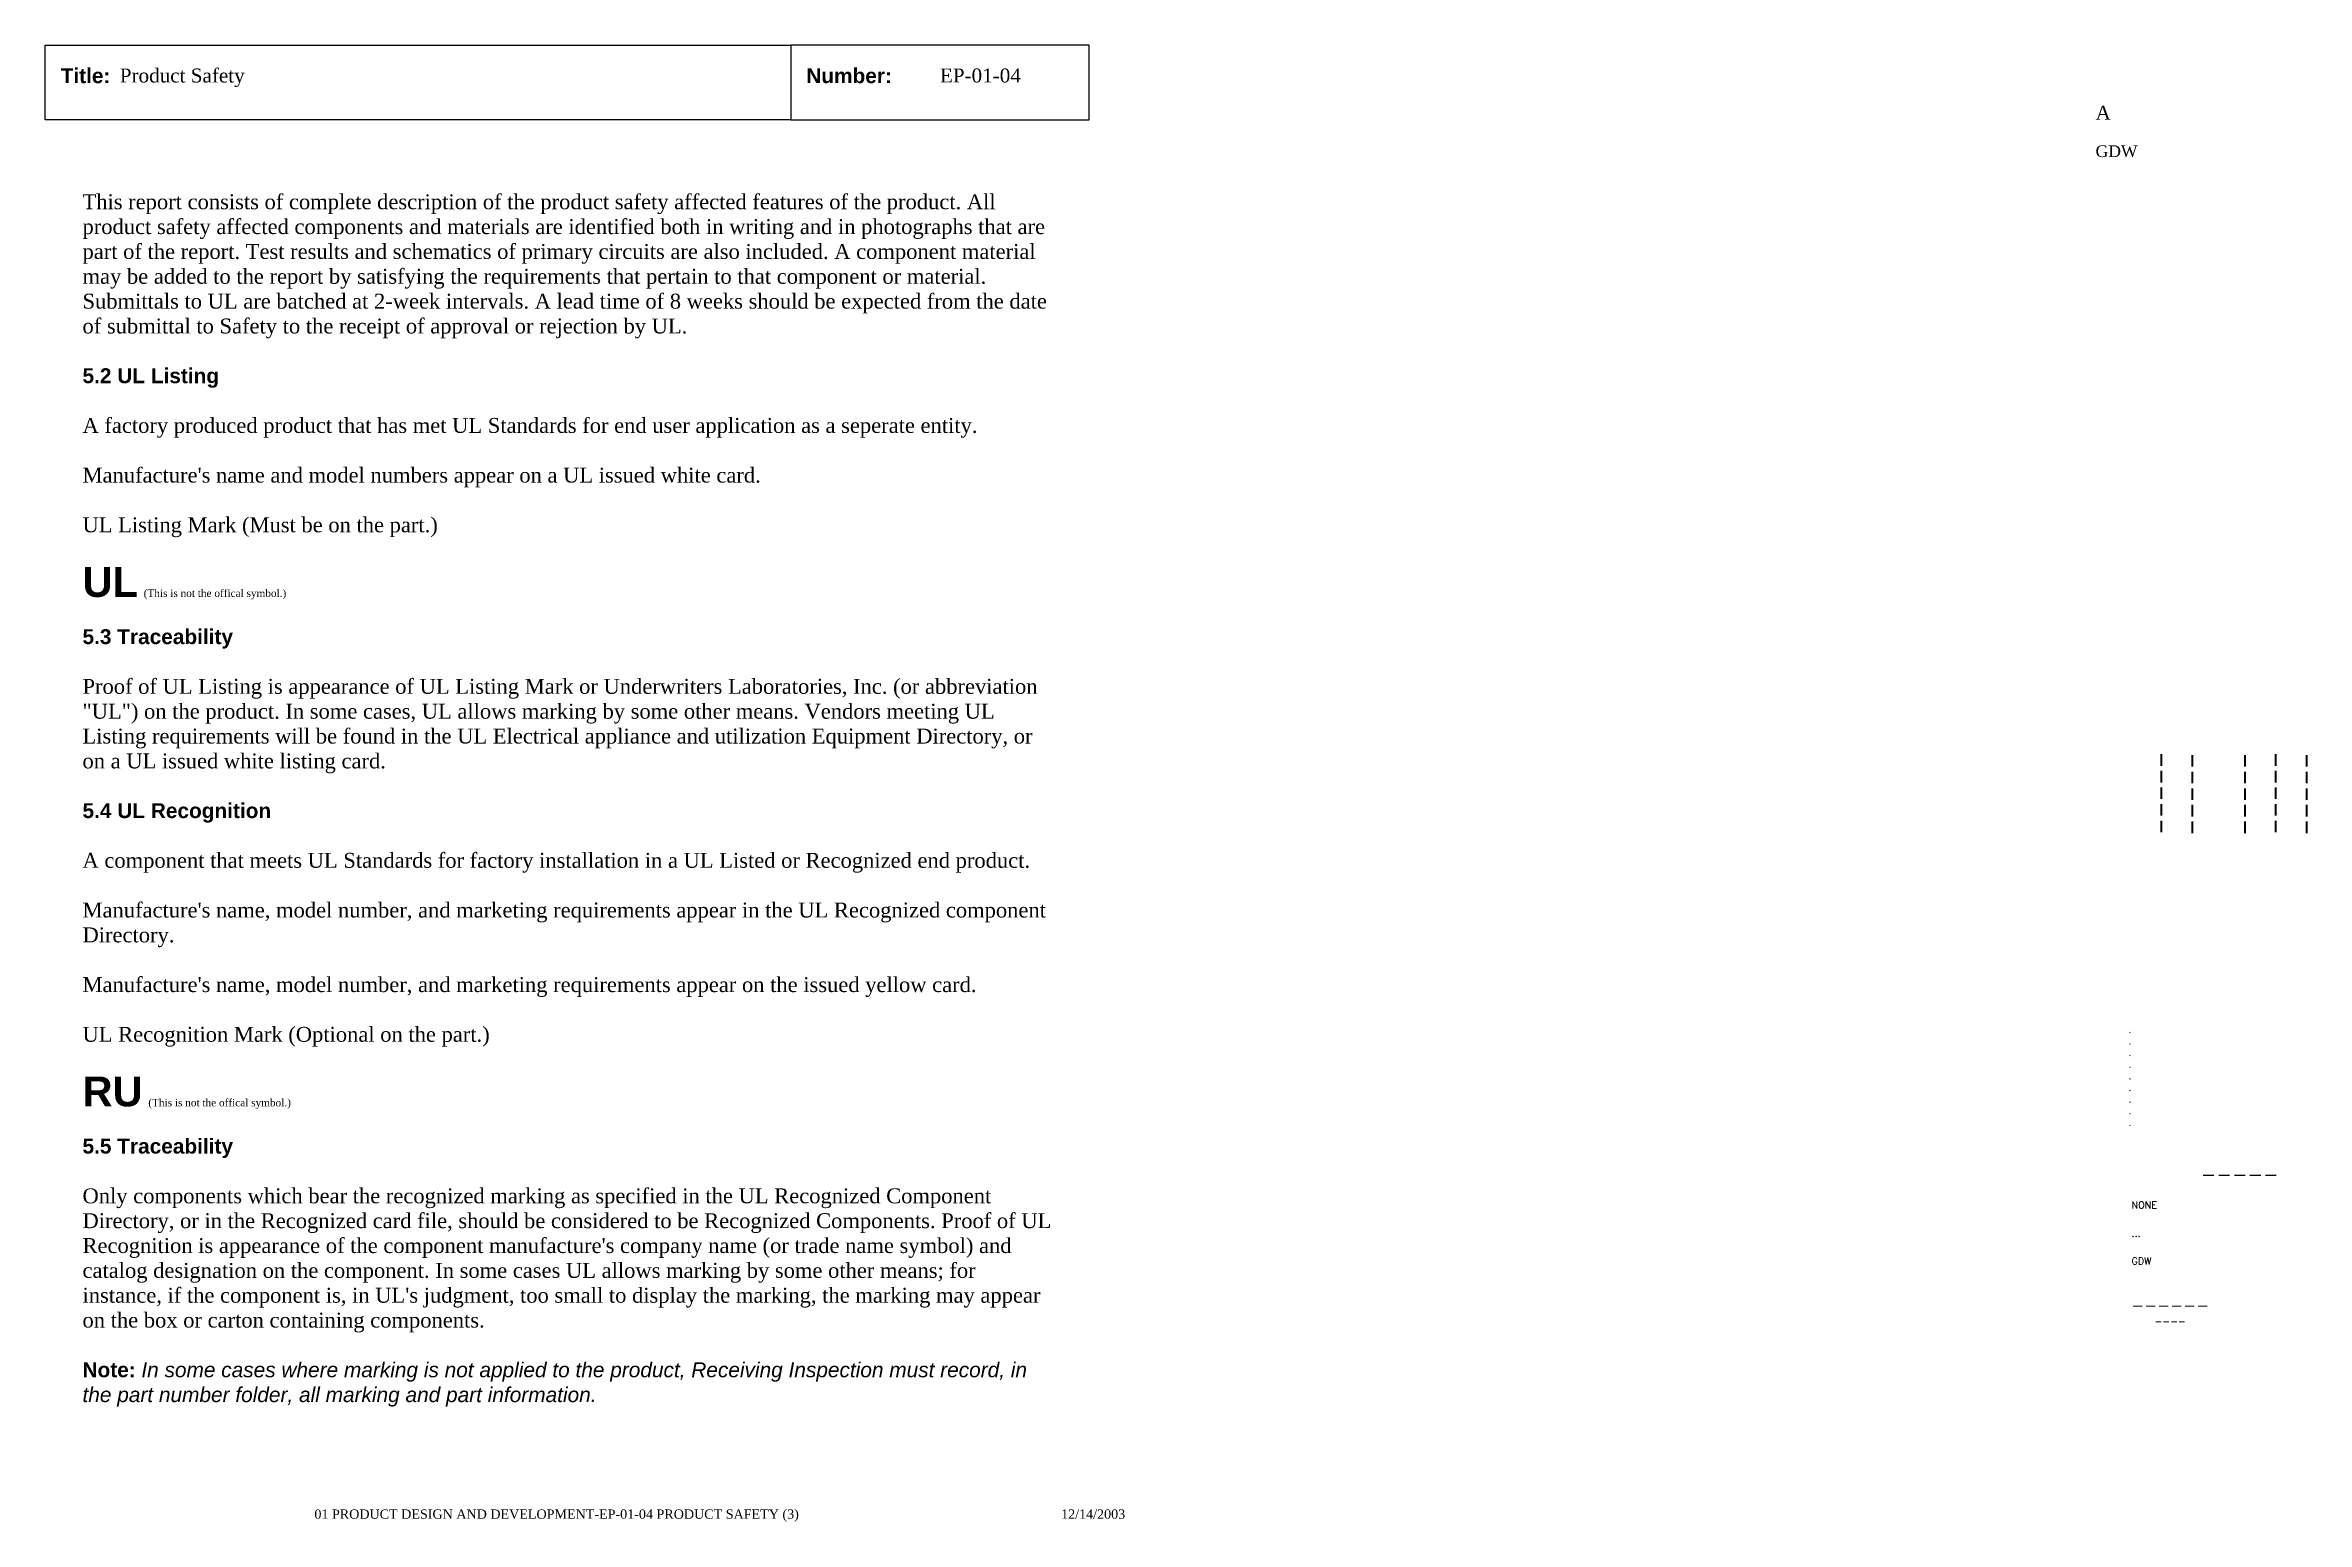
# Paper-space layout 'EP-01-04 Product Safety (3)' of a CAD drawing. Header units: inches. Extents: x 1 to 31.3, y 0.2 to 20.
import ezdxf
from ezdxf.enums import TextEntityAlignment as Align

# ---------------------------------------------------------------- set-up
doc = ezdxf.new("R2010")
doc.units = ezdxf.units.IN
doc.header["$MEASUREMENT"] = 0
doc.layers.add('TitleBlock_Attributes', color=40, linetype='Continuous', plot=False)
doc.layers.add('TitleBlock_Atts_Print', color=1, linetype='Continuous')
doc.styles.get("Standard").update_dxf_attribs({"font": 'simplex.shx'})
doc.styles.add('style1', font='TIMES.TTF')
doc.styles.add('styleAtt', font='TIMES.TTF')
doc.styles.add('TBBIGTEXT', font='complex.shx')

# ---------------------------------------------------------------- blocks, each defined once
blk = doc.blocks.new('Test1')
at = {"layer": 'TitleBlock_Attributes', "style": 'TBBIGTEXT', "width": 0.8}
for tag, p, height in [('SideLine1', (29.492, 9.408), 0.25), ('SideLine2', (29.906, 9.396), 0.25), ('SideLine3', (30.612, 9.396), 0.25), ('SideLine4', (31.026, 9.408), 0.25), ('SideLine5', (31.44, 9.396), 0.25), ('File-Layout', (28.803, 3.641), 0.125)]:
    blk.add_attdef(tag, p, '', height=height, rotation=90, dxfattribs=at)
at = {"layer": 'TitleBlock_Attributes'}
for tag, p, height in [('REV1', (28.947, 6.754), 0.0625), ('REV2', (28.947, 6.598), 0.0625), ('REV3', (28.947, 6.442), 0.0625), ('REV4', (28.947, 6.286), 0.0625), ('REV5', (28.947, 6.13), 0.0625), ('REV6', (28.947, 5.974), 0.0625), ('REV7', (28.947, 5.818), 0.0625), ('REV8', (28.947, 5.662), 0.0625), ('REV9', (28.947, 5.506), 0.0625), ('SCALE', (28.983, 4.394), 0.0938), ('INCHARGE', (28.983, 4.016), 0.0938), ('DRW', (28.983, 3.641), 0.0938)]:
    blk.add_attdef(tag, p, '', height=height, dxfattribs=at)
at = {"layer": 'TitleBlock_Attributes', "style": 'TBBIGTEXT'}
for tag, height, p in [('PROJNUM', 0.188, (30.434, 4.761)), ('DWG_NUM', 0.156, (31.168, 4.127)), ('CUSTOMER', 0.156, (29.501, 3.017)), ('LOCATION', 0.0938, (29.501, 2.835)), ('DESC_1', 0.188, (29.501, 2.412)), ('DESC_2', 0.188, (29.501, 2.1)), ('DESC_3', 0.188, (29.501, 1.787))]:
    blk.add_attdef(tag, text='', height=height, dxfattribs=at).set_placement(p, align=Align.CENTER)
at = {"layer": 'TitleBlock_Attributes'}
blk.add_attdef('DRW_DATE', text='', height=0.0938, dxfattribs=at).set_placement((31.149, 3.648), align=Align.CENTER)

psp = doc.layouts.new('EP-01-04 Product Safety (3)')

# ---------------------------------------------------------------- linework, layer by layer
for points in [[(1, 20), (11, 20), (11, 19), (1, 19)], [(11, 19), (15, 19), (15, 20), (11, 20)]]:
    psp.add_lwpolyline(points, close=True)

# ---------------------------------------------------------------- block references
ref = psp.add_blockref('Test1', (0, 0))
ref.add_attrib('CUSTOMER', '------', dxfattribs={"layer": 'TitleBlock_Attributes', "height": 0.1562, "style": 'TBBIGTEXT'}).set_placement((29.501, 3.017), align=Align.CENTER)
ref.add_attrib('LOCATION', '----', dxfattribs={"layer": 'TitleBlock_Attributes', "height": 0.0938, "style": 'TBBIGTEXT'}).set_placement((29.501, 2.835), align=Align.CENTER)
ref.add_attrib('DESC_1', 'Product Safety', (2, 19.5), dxfattribs={"layer": 'TitleBlock_Atts_Print', "height": 0.1875, "style": 'styleAtt'})
ref.add_attrib('DESC_2', 'EP-01-04', (13, 19.5), dxfattribs={"layer": 'TitleBlock_Atts_Print', "height": 0.1875, "style": 'styleAtt'})
ref.add_attrib('DESC_3', 'A', (28.5, 19), dxfattribs={"layer": 'TitleBlock_Attributes', "height": 0.188, "style": 'styleAtt'})
ref.add_attrib('PROJNUM', '-----', dxfattribs={"layer": 'TitleBlock_Attributes', "height": 0.1875, "style": 'TBBIGTEXT'}).set_placement((30.434, 4.761), align=Align.CENTER)
ref.add_attrib('DWG_NUM', 'GDW', (28.5, 18.5), dxfattribs={"layer": 'TitleBlock_Attributes', "height": 0.1562, "style": 'styleAtt'})
ref.add_attrib('DRW_DATE', '12/14/2003', dxfattribs={"layer": 'TitleBlock_Atts_Print', "height": 0.125, "style": 'styleAtt'}).set_placement((15.055, 0.232), align=Align.CENTER)
ref.add_attrib('DRW', 'GDW', (28.983, 3.641), dxfattribs={"layer": 'TitleBlock_Attributes', "height": 0.0938})
ref.add_attrib('INCHARGE', '...', (28.983, 4.016), dxfattribs={"layer": 'TitleBlock_Attributes', "height": 0.0938})
ref.add_attrib('SCALE', 'NONE', (28.983, 4.394), dxfattribs={"layer": 'TitleBlock_Attributes', "height": 0.0938})
ref.add_attrib('REV1', '.', (28.947, 6.754), dxfattribs={"layer": 'TitleBlock_Attributes', "height": 0.0625})
ref.add_attrib('REV2', '.', (28.947, 6.598), dxfattribs={"layer": 'TitleBlock_Attributes', "height": 0.0625})
ref.add_attrib('REV3', '.', (28.947, 6.442), dxfattribs={"layer": 'TitleBlock_Attributes', "height": 0.0625})
ref.add_attrib('REV4', '.', (28.947, 6.286), dxfattribs={"layer": 'TitleBlock_Attributes', "height": 0.0625})
ref.add_attrib('REV5', '.', (28.947, 6.13), dxfattribs={"layer": 'TitleBlock_Attributes', "height": 0.0625})
ref.add_attrib('REV6', '.', (28.947, 5.974), dxfattribs={"layer": 'TitleBlock_Attributes', "height": 0.0625})
ref.add_attrib('REV7', '.', (28.947, 5.818), dxfattribs={"layer": 'TitleBlock_Attributes', "height": 0.0625})
ref.add_attrib('REV8', '.', (28.947, 5.662), dxfattribs={"layer": 'TitleBlock_Attributes', "height": 0.0625})
ref.add_attrib('REV9', '.', (28.947, 5.506), dxfattribs={"layer": 'TitleBlock_Attributes', "height": 0.0625})
ref.add_attrib('SideLine1', '-----', (29.492, 9.408), dxfattribs={"layer": 'TitleBlock_Attributes', "height": 0.25, "rotation": 90, "style": 'TBBIGTEXT', "width": 0.8})
ref.add_attrib('SideLine2', '-----', (29.906, 9.396), dxfattribs={"layer": 'TitleBlock_Attributes', "height": 0.25, "rotation": 90, "style": 'TBBIGTEXT', "width": 0.8})
ref.add_attrib('SideLine3', '-----', (30.612, 9.396), dxfattribs={"layer": 'TitleBlock_Attributes', "height": 0.25, "rotation": 90, "style": 'TBBIGTEXT', "width": 0.8})
ref.add_attrib('SideLine4', '-----', (31.026, 9.408), dxfattribs={"layer": 'TitleBlock_Attributes', "height": 0.25, "rotation": 90, "style": 'TBBIGTEXT', "width": 0.8})
ref.add_attrib('SideLine5', '-----', (31.44, 9.396), dxfattribs={"layer": 'TitleBlock_Attributes', "height": 0.25, "rotation": 90, "style": 'TBBIGTEXT', "width": 0.8})
ref.add_attrib('File-Layout', '01 PRODUCT DESIGN AND DEVELOPMENT-EP-01-04 PRODUCT SAFETY (3)', dxfattribs={"layer": 'TitleBlock_Atts_Print', "height": 0.125, "style": 'styleAtt'}).set_placement((7.859, 0.232), align=Align.CENTER)

# ---------------------------------------------------------------- texts
at = {"color": 5, "char_height": 0.2, "width": 2, "attachment_point": 1, "line_spacing_factor": 1.5, "style": 'style1'}
for s, insert in [('{\\fArial|b1|i0|c0|p34;Title:}', (1.207, 19.691)), ('{\\fArial|b1|i0|c0|p34;Number:}', (11.207, 19.691))]:
    psp.add_mtext(s, dxfattribs=dict(at, insert=insert))
at = {"color": 5, "insert": (1.5, 18), "char_height": 0.2, "width": 13, "attachment_point": 1, "style": 'style1'}
psp.add_mtext('This report consists of complete description of the product safety affected features of the product. All product safety affected components and materials are identified both in writing and in photographs that are part of the report. Test results and schematics of primary circuits are also included. A component material may be added to the report by satisfying the requirements that pertain to that component or material. Submittals to UL are batched at 2-week intervals. A lead time of 8 weeks should be expected from the date of submittal to Safety to the receipt of approval or rejection by UL.\\P\\P{\\fArial|b1|i0|c0|p34;5.2 UL Listing\\P\\P}A factory produced product that has met UL Standards for end user application as a seperate entity.\\P\\PManufacture\'s name and model numbers appear on a UL issued white card.\\P\\PUL Listing Mark (Must be on the part.)\\P\\P{\\fArial|b1|i0|c0|p34;\\H2x;UL} {\\H0.5x;(This is not the offical symbol.)\\P\\P\\fArial|b1|i0|c0|p34;\\H2x;5.3 Traceability\\P\\P}Proof of UL Listing is appearance of UL Listing Mark or Underwriters Laboratories, Inc. (or abbreviation "UL") on the product. In some cases, UL allows marking by some other means. Vendors meeting UL Listing requirements will be found in the UL Electrical appliance and utilization Equipment Directory, or on a UL issued white listing card.\\P\\P{\\fArial|b1|i0|c0|p34;5.4 UL Recognition\\P\\P}A component that meets UL Standards for factory installation in a UL Listed or Recognized end product.\\P\\PManufacture\'s name, model number, and marketing requirements appear in the UL Recognized component Directory.\\P\\PManufacture\'s name, model number, and marketing requirements appear on the issued yellow card.\\P\\PUL Recognition Mark (Optional on the part.)\\P\\P{\\fArial|b1|i0|c0|p34;\\H2x;RU} {\\H0.5x;(This is not the offical symbol.)\\P\\P\\fArial|b1|i0|c0|p34;\\H2x;5.5 Traceability\\P\\P}Only components which bear the recognized marking as specified in the UL Recognized Component Directory, or in the Recognized card file, should be considered to be Recognized Components. Proof of UL Recognition is appearance of the component manufacture\'s company name (or trade name symbol) and catalog designation on the component. In some cases UL allows marking by some other means; for instance, if the component is, in UL\'s judgment, too small to display the marking, the marking may appear on the box or carton containing components.\\P\\P{\\fArial|b1|i0|c0|p34;Note:} {\\fArial|b0|i1|c0|p34;In some cases where marking is not applied to the product, Receiving Inspection must record, in the part number folder, all marking and part information.}', dxfattribs=at)

doc.saveas('drawing.dxf')
